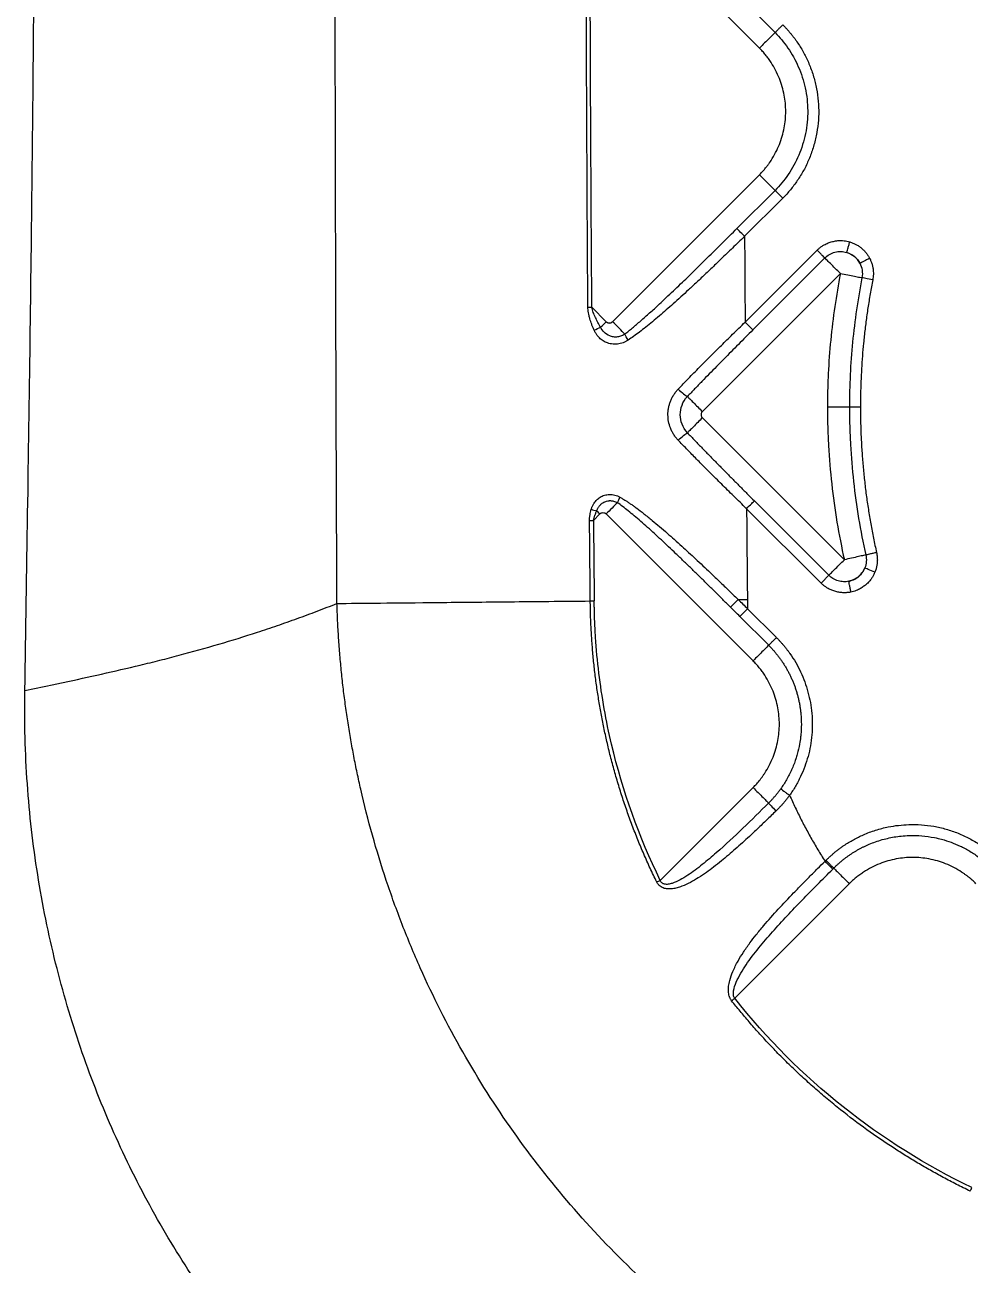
# Model space of a CAD drawing. Extents: x 0 to 84, y -21 to 126.
# Drawn here: x 27.37 to 31.6, y 25.89 to 31.45 of the extents above; entities that cross this region are included whole.
import ezdxf

# ---------------------------------------------------------------- set-up
doc = ezdxf.new("R2010")
doc.units = 0
doc.header["$MEASUREMENT"] = 0
doc.layers.add('1', color=4, linetype='Continuous')

# ---------------------------------------------------------------- blocks, each defined once
blk = doc.blocks.new('PRODIGY')
at = {"layer": '1', "color": 3, "linetype": 'Continuous', "lineweight": 25}
for p, q in [((30.6598, 31.3495), (30.0011, 32.0081)), ((30.7295, 31.4192), (30.5529, 31.5958)), ((30.0011, 30.1228), (30.6598, 30.7815)), ((30.7295, 30.7118), (30.5582, 30.5405)), ((30.593, 30.5056), (30.7643, 30.6769)), ((30.9179, 30.4435), (30.5955, 30.121)), ((30.9528, 30.4086), (30.6303, 30.0862)), ((31.0225, 30.3389), (30.4037, 29.7202)), ((29.9083, 30.1874), (29.9728, 30.1228)), ((30.4037, 29.6919), (31.0403, 29.0554)), ((30.6369, 29.3194), (30.9706, 28.9857)), ((29.9157, 29.2321), (29.9443, 29.2608)), ((30.6313, 28.6021), (29.9726, 29.2608)), ((30.602, 29.2845), (30.9357, 28.9508)), ((30.6066, 28.8359), (30.7358, 28.7067)), ((30.5717, 28.8011), (30.701, 28.6718)), ((30.2151, 27.618), (30.6313, 28.0341)), ((30.9578, 27.7076), (30.9535, 27.7033)), ((30.9884, 27.6685), (30.9927, 27.6727)), ((30.5486, 27.0893), (31.0624, 27.603))]:
    blk.add_line(p, q, dxfattribs=at)
for points, knots in [([(28.7659, 28.8596), (28.7654, 28.9747), (28.7644, 29.207), (28.763, 29.5586), (28.7618, 29.9163), (28.7607, 30.2802), (28.7597, 30.6503), (28.7589, 31.0264), (28.7581, 31.4087), (28.7575, 31.797), (28.7571, 32.1964), (28.7567, 32.6123), (28.7565, 33.0235), (28.7564, 33.4489), (28.7564, 34.0183), (28.7566, 34.7302), (28.7573, 35.2892), (28.7576, 35.5584)], [0, 0, 0, 0, 0.0515661, 0.1040508, 0.1574559, 0.2117809, 0.2670231, 0.3231784, 0.3802412, 0.4382059, 0.4970669, 0.5591119, 0.6244699, 0.6811927, 0.7496491, 0.8794645, 1, 1, 1, 1]), ([(27.3667, 28.4689), (27.3712, 28.737), (27.3754, 29.002), (27.3835, 29.5242), (27.3872, 29.7816), (27.394, 30.2867), (27.397, 30.5344), (27.4024, 31.0178), (27.4046, 31.2535), (27.4085, 31.7093), (27.41, 31.9294), (27.4118, 32.2445), (27.4123, 32.3471), (27.413, 32.4966), (27.4132, 32.5457), (27.4136, 32.6426), (27.4137, 32.6905), (27.4142, 32.8319), (27.4144, 32.9232), (27.4148, 33.0977), (27.4149, 33.181), (27.415, 33.3378), (27.4151, 33.4113), (27.4151, 33.5135), (27.4151, 33.5462), (27.4151, 33.5931), (27.4151, 33.6084), (27.4151, 33.6307), (27.4151, 33.6381), (27.4151, 33.6527), (27.4151, 33.6599), (27.4151, 33.667)], [0, 0, 0, 0, 0.125, 0.125, 0.25, 0.25, 0.375, 0.375, 0.5, 0.5, 0.625, 0.625, 0.6875, 0.6875, 0.71875, 0.71875, 0.75, 0.75, 0.8125, 0.8125, 0.875, 0.875, 0.9375, 0.9375, 0.96875, 0.96875, 0.984375, 0.984375, 0.992188, 0.992188, 1, 1, 1, 1]), ([(29.8907, 30.1872), (29.8897, 30.3312), (29.8879, 30.6202), (29.8857, 31.0555), (29.8838, 31.4942), (29.8828, 31.7878), (29.8824, 31.9352)], [0, 0, 0, 0, 0.247009, 0.496034, 0.747039, 1, 1, 1, 1]), ([(30.7643, 31.454), (30.7606, 31.4503), (30.7567, 31.4464), (30.7489, 31.4386), (30.7451, 31.4348), (30.7385, 31.4282), (30.7357, 31.4253), (30.7315, 31.4212), (30.7301, 31.4198), (30.7295, 31.4192)], [0, 0, 0, 0, 0.25, 0.25, 0.5, 0.5, 0.75, 0.75, 1, 1, 1, 1]), ([(30.7643, 31.454), (30.7677, 31.4506), (30.7744, 31.4438), (30.7841, 31.4333), (30.7935, 31.4226), (30.8026, 31.4117), (30.8113, 31.4006), (30.8198, 31.3893), (30.8354, 31.3673), (30.8564, 31.3335), (30.88, 31.2855), (30.8992, 31.2347), (30.9137, 31.1809), (30.9229, 31.1256), (30.9274, 31.0503), (30.9197, 30.9749), (30.9011, 30.9021), (30.8822, 30.8502), (30.8585, 30.801), (30.8351, 30.763), (30.8147, 30.7345), (30.7988, 30.7145), (30.7821, 30.6952), (30.7703, 30.683), (30.7643, 30.6769)], [0, 0, 0, 0, 0.016617, 0.033168, 0.049662, 0.066111, 0.082526, 0.098918, 0.115299, 0.17627, 0.237184, 0.300962, 0.364809, 0.430666, 0.495613, 0.62695, 0.691916, 0.756562, 0.818945, 0.881563, 0.911266, 0.940863, 0.97042, 1, 1, 1, 1]), ([(30.7295, 31.4192), (30.7282, 31.4178), (30.7255, 31.4151), (30.7171, 31.4068), (30.7114, 31.4011), (30.6981, 31.3878), (30.6905, 31.3802), (30.675, 31.3647), (30.6671, 31.3568), (30.6598, 31.3495)], [0, 0, 0, 0, 0.25, 0.25, 0.5, 0.5, 0.75, 0.75, 1, 1, 1, 1]), ([(30.7295, 31.4192), (30.7401, 31.4086), (30.7499, 31.3978), (30.7692, 31.3747), (30.7785, 31.3626), (30.8049, 31.3243), (30.8207, 31.2963), (30.847, 31.2363), (30.8575, 31.2043), (30.8719, 31.1379), (30.8757, 31.1035), (30.8762, 31.0345), (30.8728, 30.9999), (30.8592, 30.9326), (30.849, 30.8999), (30.8227, 30.8384), (30.8068, 30.8096), (30.7707, 30.7569), (30.7507, 30.733), (30.7295, 30.7118)], [0, 0, 0, 0, 0.0625, 0.0625, 0.125, 0.125, 0.25, 0.25, 0.375, 0.375, 0.5, 0.5, 0.625, 0.625, 0.75, 0.75, 0.875, 0.875, 1, 1, 1, 1]), ([(30.6598, 30.7815), (30.6625, 30.7843), (30.668, 30.7898), (30.6759, 30.7985), (30.6836, 30.8075), (30.691, 30.8166), (30.6982, 30.8261), (30.7052, 30.8358), (30.7172, 30.8536), (30.7329, 30.8805), (30.7496, 30.9169), (30.7624, 30.9542), (30.7739, 31.0034), (30.7797, 31.0655), (30.7739, 31.1275), (30.7624, 31.1767), (30.7495, 31.214), (30.7328, 31.2505), (30.7156, 31.2799), (30.7, 31.3025), (30.6874, 31.319), (30.6741, 31.3347), (30.6645, 31.3445), (30.6598, 31.3495)], [0, 0, 0, 0, 0.018616, 0.037254, 0.055932, 0.074666, 0.093472, 0.112367, 0.131367, 0.195947, 0.260082, 0.321569, 0.383574, 0.500041, 0.616523, 0.678364, 0.739999, 0.804227, 0.868702, 0.901908, 0.934801, 0.967468, 1, 1, 1, 1]), ([(30.6598, 30.7815), (30.6671, 30.7741), (30.675, 30.7662), (30.6905, 30.7507), (30.6981, 30.7431), (30.7114, 30.7298), (30.7171, 30.7241), (30.7255, 30.7158), (30.7282, 30.7131), (30.7295, 30.7118)], [0, 0, 0, 0, 0.25, 0.25, 0.5, 0.5, 0.75, 0.75, 1, 1, 1, 1]), ([(30.7295, 30.7118), (30.7301, 30.7111), (30.7315, 30.7098), (30.7357, 30.7056), (30.7385, 30.7027), (30.7451, 30.6961), (30.7489, 30.6923), (30.7567, 30.6845), (30.7606, 30.6806), (30.7643, 30.6769)], [0, 0, 0, 0, 0.25, 0.25, 0.5, 0.5, 0.75, 0.75, 1, 1, 1, 1]), ([(30.0564, 30.0675), (30.062, 30.0719), (30.0735, 30.081), (30.0909, 30.0954), (30.1091, 30.1107), (30.128, 30.1269), (30.1475, 30.1442), (30.1678, 30.1623), (30.2022, 30.1935), (30.2511, 30.2392), (30.3129, 30.2983), (30.3745, 30.3583), (30.4352, 30.418), (30.4965, 30.4789), (30.5375, 30.5198), (30.5582, 30.5405)], [0, 0, 0, 0, 0.031293, 0.06424, 0.098849, 0.135124, 0.17307, 0.212692, 0.253993, 0.375222, 0.504065, 0.625481, 0.748586, 0.873415, 1, 1, 1, 1]), ([(30.593, 30.5056), (30.5848, 30.5139), (30.5765, 30.5221), (30.5639, 30.5347), (30.5596, 30.5391), (30.5582, 30.5405)], [0, 0, 0, 0, 0.5, 0.5, 1, 1, 1, 1]), ([(30.593, 30.5056), (30.5838, 30.4966), (30.5657, 30.479), (30.5391, 30.4532), (30.5134, 30.4283), (30.4886, 30.4045), (30.4648, 30.3816), (30.4419, 30.3598), (30.42, 30.339), (30.3991, 30.3192), (30.3791, 30.3004), (30.3601, 30.2826), (30.3249, 30.2498), (30.2756, 30.2049), (30.2215, 30.1574), (30.1805, 30.123), (30.1508, 30.0988), (30.1227, 30.077), (30.0964, 30.0573), (30.0792, 30.0455), (30.071, 30.0398)], [0, 0, 0, 0, 0.054655, 0.107352, 0.158091, 0.206872, 0.253694, 0.298557, 0.341461, 0.382406, 0.421391, 0.458416, 0.493482, 0.627042, 0.743468, 0.802462, 0.857589, 0.908869, 0.956328, 1, 1, 1, 1]), ([(30.593, 30.5056), (30.5934, 30.4414), (30.5942, 30.3132), (30.5951, 30.185), (30.5955, 30.121)], [0, 0, 0, 0, 0.501124, 1, 1, 1, 1]), ([(30.9179, 30.4435), (30.9195, 30.445), (30.9226, 30.4481), (30.9276, 30.4524), (30.9328, 30.4565), (30.9382, 30.4603), (30.9437, 30.464), (30.9533, 30.4696), (30.9673, 30.4763), (30.9863, 30.4824), (31.0058, 30.4861), (31.0235, 30.487), (31.0389, 30.4861), (31.052, 30.4841), (31.0605, 30.4818), (31.0648, 30.4806)], [0, 0, 0, 0, 0.041338, 0.082688, 0.124141, 0.165785, 0.207708, 0.249995, 0.374776, 0.500008, 0.625519, 0.749882, 0.832898, 0.916035, 1, 1, 1, 1]), ([(31.0507, 30.4334), (31.051, 30.4343), (31.0515, 30.4361), (31.0532, 30.4418), (31.0544, 30.4456), (31.0571, 30.4546), (31.0586, 30.4597), (31.0618, 30.4703), (31.0633, 30.4756), (31.0648, 30.4806)], [0, 0, 0, 0, 0.25, 0.25, 0.5, 0.5, 0.75, 0.75, 1, 1, 1, 1]), ([(31.0648, 30.4806), (31.0672, 30.4799), (31.0718, 30.4784), (31.0787, 30.4757), (31.0854, 30.4727), (31.0942, 30.4683), (31.1048, 30.4619), (31.1166, 30.453), (31.1276, 30.443), (31.1375, 30.432), (31.1463, 30.4202), (31.1512, 30.4116), (31.1536, 30.4074)], [0, 0, 0, 0, 0.062003, 0.124189, 0.186724, 0.24977, 0.374639, 0.500058, 0.625456, 0.750338, 0.875858, 1, 1, 1, 1]), ([(30.9528, 30.4086), (30.9522, 30.4092), (30.9509, 30.4105), (30.947, 30.4144), (30.9443, 30.4171), (30.9378, 30.4236), (30.934, 30.4274), (30.926, 30.4354), (30.9218, 30.4396), (30.9179, 30.4435)], [0, 0, 0, 0, 0.25, 0.25, 0.5, 0.5, 0.75, 0.75, 1, 1, 1, 1]), ([(30.9528, 30.4086), (30.9586, 30.4145), (30.9654, 30.4198), (30.9807, 30.4286), (30.9891, 30.4321), (31.0066, 30.4366), (31.0158, 30.4377), (31.0337, 30.4373), (31.0425, 30.4358), (31.0507, 30.4334)], [0, 0, 0, 0, 0.25, 0.25, 0.5, 0.5, 0.75, 0.75, 1, 1, 1, 1]), ([(31.1099, 30.3846), (31.1035, 30.3964), (31.0945, 30.4071), (31.0739, 30.4238), (31.0622, 30.4298), (31.0507, 30.4334)], [0, 0, 0, 0, 0.5, 0.5, 1, 1, 1, 1]), ([(31.0507, 30.4334), (31.0633, 30.4297), (31.0752, 30.4234), (31.0955, 30.4067), (31.1039, 30.3962), (31.1099, 30.3846)], [0, 0, 0, 0, 0.5, 0.5, 1, 1, 1, 1]), ([(31.0225, 30.3389), (31.0151, 30.3463), (31.0072, 30.3542), (30.9917, 30.3697), (30.9841, 30.3773), (30.9708, 30.3906), (30.9651, 30.3963), (30.9568, 30.4046), (30.9541, 30.4073), (30.9528, 30.4086)], [0, 0, 0, 0, 0.25, 0.25, 0.5, 0.5, 0.75, 0.75, 1, 1, 1, 1]), ([(31.1536, 30.4074), (31.1489, 30.4049), (31.144, 30.4024), (31.1343, 30.3973), (31.1295, 30.3948), (31.1212, 30.3905), (31.1176, 30.3886), (31.1124, 30.3859), (31.1107, 30.385), (31.1099, 30.3846)], [0, 0, 0, 0, 0.25, 0.25, 0.5, 0.5, 0.75, 0.75, 1, 1, 1, 1]), ([(31.1099, 30.3846), (31.1146, 30.3754), (31.1182, 30.365), (31.1216, 30.3429), (31.1214, 30.3313), (31.1192, 30.32)], [0, 0, 0, 0, 0.5, 0.5, 1, 1, 1, 1]), ([(31.1536, 30.4074), (31.1546, 30.4052), (31.1568, 30.401), (31.1596, 30.3944), (31.1621, 30.3878), (31.1643, 30.381), (31.1661, 30.3742), (31.1677, 30.3672), (31.1692, 30.3584), (31.1703, 30.3478), (31.1705, 30.3353), (31.1697, 30.3229), (31.1683, 30.3147), (31.1676, 30.3106)], [0, 0, 0, 0, 0.071851, 0.143286, 0.21447, 0.285571, 0.356756, 0.428194, 0.50005, 0.625482, 0.75002, 0.87456, 1, 1, 1, 1]), ([(31.0225, 30.3389), (31.0032, 30.2403), (30.9887, 30.1407), (30.9741, 29.9907), (30.9705, 29.9405), (30.9669, 29.8652), (30.9659, 29.8401), (30.9647, 29.7899), (30.9644, 29.7646), (30.9644, 29.7395)], [0, 0, 0, 0, 0.5, 0.5, 0.75, 0.75, 0.875, 0.875, 1, 1, 1, 1]), ([(31.0225, 30.3389), (31.033, 30.3369), (31.0443, 30.3347), (31.0661, 30.3304), (31.0767, 30.3283), (31.095, 30.3248), (31.1026, 30.3233), (31.1139, 30.3211), (31.1175, 30.3204), (31.1192, 30.32)], [0, 0, 0, 0, 0.25, 0.25, 0.5, 0.5, 0.75, 0.75, 1, 1, 1, 1]), ([(31.1192, 30.32), (31.1005, 30.2245), (31.0865, 30.128), (31.0724, 29.9827), (31.0689, 29.9342), (31.0642, 29.8369), (31.063, 29.7882), (31.063, 29.7395)], [0, 0, 0, 0, 0.5, 0.5, 0.75, 0.75, 1, 1, 1, 1]), ([(31.1676, 30.3106), (31.1656, 30.3001), (31.1616, 30.2792), (31.156, 30.2478), (31.1507, 30.2163), (31.1457, 30.1848), (31.1411, 30.1532), (31.1369, 30.1216), (31.1329, 30.0899), (31.1293, 30.0582), (31.1252, 30.0179), (31.121, 29.9692), (31.1171, 29.9118), (31.1143, 29.8544), (31.1126, 29.797), (31.1124, 29.7587), (31.1123, 29.7395)], [0, 0, 0, 0, 0.0555786, 0.1111349, 0.1666752, 0.222206, 0.2777335, 0.3332643, 0.3888046, 0.444361, 0.4999397, 0.5999872, 0.6999797, 0.7999544, 0.8999487, 1, 1, 1, 1]), ([(31.1676, 30.3106), (31.1561, 30.3128), (31.1447, 30.315), (31.1272, 30.3185), (31.1211, 30.3196), (31.1192, 30.32)], [0, 0, 0, 0, 0.5, 0.5, 1, 1, 1, 1]), ([(29.9184, 30.0852), (29.9165, 30.0895), (29.9128, 30.0981), (29.9078, 30.1108), (29.9035, 30.123), (29.8994, 30.1358), (29.8958, 30.1491), (29.8929, 30.1626), (29.8911, 30.1753), (29.8908, 30.1834), (29.8907, 30.1872)], [0, 0, 0, 0, 0.134937, 0.263371, 0.385426, 0.501246, 0.642668, 0.772513, 0.891369, 1, 1, 1, 1]), ([(29.9478, 30.0978), (29.9392, 30.1125), (29.9313, 30.1273), (29.9209, 30.1498), (29.9177, 30.1573), (29.9122, 30.1723), (29.9098, 30.1799), (29.9083, 30.1874)], [0, 0, 0, 0, 0.5, 0.5, 0.75, 0.75, 1, 1, 1, 1]), ([(30.0564, 30.0675), (30.0518, 30.0642), (30.0466, 30.0614), (30.0354, 30.0569), (30.0294, 30.0553), (30.0171, 30.0537), (30.0109, 30.0537), (29.9991, 30.0552), (29.9935, 30.0567), (29.9783, 30.0628), (29.9699, 30.069), (29.9565, 30.0826), (29.9515, 30.0901), (29.9478, 30.0978)], [0, 0, 0, 0, 0.125, 0.125, 0.25, 0.25, 0.375, 0.375, 0.5, 0.5, 0.75, 0.75, 1, 1, 1, 1]), ([(29.9728, 30.1228), (29.9735, 30.1222), (29.9747, 30.121), (29.9769, 30.1196), (29.9797, 30.1182), (29.983, 30.1172), (29.987, 30.1168), (29.9909, 30.1172), (29.9946, 30.1183), (29.9982, 30.1202), (30.0001, 30.1219), (30.0011, 30.1228)], [0, 0, 0, 0, 0.0830564, 0.1659235, 0.2500527, 0.3752073, 0.4998664, 0.6243546, 0.7498346, 0.8751328, 1, 1, 1, 1]), ([(30.0564, 30.0675), (30.0495, 30.0744), (30.0405, 30.0834), (30.0209, 30.103), (30.0106, 30.1133), (30.0011, 30.1228)], [0, 0, 0, 0, 0.5, 0.5, 1, 1, 1, 1]), ([(30.2956, 29.8208), (30.3031, 29.8286), (30.3185, 29.8446), (30.342, 29.8688), (30.3662, 29.8937), (30.3914, 29.9192), (30.4173, 29.9453), (30.4498, 29.9778), (30.4906, 30.0183), (30.5412, 30.068), (30.5768, 30.1028), (30.5955, 30.121)], [0, 0, 0, 0, 0.077368, 0.157071, 0.239111, 0.323486, 0.410198, 0.499245, 0.64875, 0.815672, 1, 1, 1, 1]), ([(30.6303, 30.0862), (30.629, 30.0876), (30.6246, 30.0919), (30.612, 30.1046), (30.6037, 30.1128), (30.5955, 30.121)], [0, 0, 0, 0, 0.5, 0.5, 1, 1, 1, 1]), ([(30.071, 30.0398), (30.0692, 30.0386), (30.0657, 30.0363), (30.0601, 30.0333), (30.0544, 30.0306), (30.0465, 30.0273), (30.036, 30.0241), (30.0231, 30.022), (30.01, 30.0214), (29.9932, 30.0229), (29.9741, 30.0283), (29.9543, 30.0393), (29.9404, 30.0517), (29.9305, 30.0636), (29.9237, 30.074), (29.9202, 30.0814), (29.9184, 30.0852)], [0, 0, 0, 0, 0.03443, 0.068804, 0.103242, 0.13786, 0.210266, 0.282681, 0.355028, 0.427113, 0.563281, 0.681306, 0.800351, 0.866986, 0.933252, 1, 1, 1, 1]), ([(30.6303, 30.0862), (30.6195, 30.0754), (30.5978, 30.0537), (30.5653, 30.021), (30.5327, 29.9882), (30.5001, 29.9552), (30.4674, 29.922), (30.4347, 29.8886), (30.4019, 29.8551), (30.3692, 29.8213), (30.3475, 29.7986), (30.3366, 29.7872)], [0, 0, 0, 0, 0.10955, 0.219474, 0.329777, 0.440467, 0.551552, 0.663039, 0.774937, 0.887254, 1, 1, 1, 1]), ([(30.2956, 29.5913), (30.2937, 29.5933), (30.29, 29.5973), (30.2848, 29.6036), (30.2799, 29.6102), (30.2754, 29.6169), (30.2712, 29.6239), (30.2674, 29.6312), (30.2639, 29.6386), (30.2579, 29.6531), (30.2515, 29.6754), (30.2491, 29.7007), (30.25, 29.7209), (30.2521, 29.736), (30.2556, 29.751), (30.2604, 29.7659), (30.2669, 29.7807), (30.275, 29.7949), (30.2844, 29.8085), (30.2918, 29.8166), (30.2956, 29.8208)], [0, 0, 0, 0, 0.032654, 0.065076, 0.097347, 0.129549, 0.161763, 0.194073, 0.226561, 0.259306, 0.380013, 0.499014, 0.55805, 0.618069, 0.679158, 0.739561, 0.804421, 0.869, 0.933972, 1, 1, 1, 1]), ([(30.2956, 29.8208), (30.3037, 29.813), (30.3124, 29.8053), (30.3272, 29.7932), (30.3333, 29.7889), (30.3366, 29.7872)], [0, 0, 0, 0, 0.5, 0.5, 1, 1, 1, 1]), ([(30.3367, 29.6249), (30.3257, 29.6366), (30.3178, 29.65), (30.3074, 29.6776), (30.3048, 29.6919), (30.3048, 29.72), (30.3073, 29.7343), (30.3177, 29.762), (30.3256, 29.7754), (30.3366, 29.7872)], [0, 0, 0, 0, 0.25, 0.25, 0.5, 0.5, 0.75, 0.75, 1, 1, 1, 1]), ([(30.3366, 29.7872), (30.3389, 29.785), (30.3424, 29.7815), (30.3515, 29.7724), (30.3571, 29.7668), (30.3696, 29.7543), (30.3764, 29.7475), (30.3902, 29.7337), (30.3972, 29.7267), (30.4037, 29.7202)], [0, 0, 0, 0, 0.25, 0.25, 0.5, 0.5, 0.75, 0.75, 1, 1, 1, 1]), ([(30.4037, 29.7202), (30.4031, 29.7195), (30.4019, 29.7183), (30.4005, 29.7161), (30.3992, 29.7133), (30.3981, 29.7099), (30.3977, 29.706), (30.3981, 29.7021), (30.3993, 29.6984), (30.4011, 29.6948), (30.4029, 29.6929), (30.4037, 29.6919)], [0, 0, 0, 0, 0.082905, 0.165885, 0.250407, 0.376046, 0.500113, 0.624129, 0.749819, 0.875798, 1, 1, 1, 1]), ([(30.9644, 29.7395), (30.9644, 29.7251), (30.9645, 29.7107), (30.9649, 29.6819), (30.9652, 29.6676), (30.9664, 29.6245), (30.9676, 29.5958), (30.9724, 29.5097), (30.9771, 29.4524), (30.9961, 29.281), (31.0151, 29.1675), (31.0403, 29.0554)], [0, 0, 0, 0, 0.0625, 0.0625, 0.125, 0.125, 0.25, 0.25, 0.5, 0.5, 1, 1, 1, 1]), ([(31.063, 29.7395), (31.0611, 29.7395), (31.0571, 29.7395), (31.0455, 29.7395), (31.0379, 29.7395), (31.02, 29.7395), (31.0098, 29.7395), (30.9878, 29.7395), (30.9761, 29.7395), (30.9644, 29.7395)], [0, 0, 0, 0, 0.25, 0.25, 0.5, 0.5, 0.75, 0.75, 1, 1, 1, 1]), ([(31.063, 29.7395), (31.063, 29.7117), (31.0634, 29.6838), (31.0649, 29.6281), (31.0661, 29.6003), (31.0707, 29.517), (31.0753, 29.4615), (31.0937, 29.2955), (31.1121, 29.1856), (31.1364, 29.077)], [0, 0, 0, 0, 0.125, 0.125, 0.25, 0.25, 0.5, 0.5, 1, 1, 1, 1]), ([(31.1123, 29.7395), (31.1006, 29.7395), (31.089, 29.7395), (31.0711, 29.7395), (31.065, 29.7395), (31.063, 29.7395)], [0, 0, 0, 0, 0.5, 0.5, 1, 1, 1, 1]), ([(31.1123, 29.7395), (31.1123, 29.7285), (31.1124, 29.7066), (31.113, 29.6738), (31.1139, 29.6409), (31.1151, 29.6081), (31.1168, 29.5753), (31.1188, 29.5425), (31.1211, 29.5098), (31.1238, 29.477), (31.1269, 29.4443), (31.1315, 29.4007), (31.1381, 29.3463), (31.1475, 29.2813), (31.1584, 29.2165), (31.1705, 29.152), (31.1799, 29.1092), (31.1845, 29.0877)], [0, 0, 0, 0, 0.0500425, 0.1000606, 0.1500604, 0.200048, 0.2500296, 0.3000111, 0.3499988, 0.3999987, 0.450017, 0.5000596, 0.6000962, 0.7000597, 0.799999, 0.8999628, 1, 1, 1, 1]), ([(30.4037, 29.6919), (30.3972, 29.6854), (30.3903, 29.6784), (30.3765, 29.6647), (30.3696, 29.6578), (30.3572, 29.6453), (30.3516, 29.6397), (30.3425, 29.6306), (30.339, 29.6272), (30.3367, 29.6249)], [0, 0, 0, 0, 0.25, 0.25, 0.5, 0.5, 0.75, 0.75, 1, 1, 1, 1]), ([(30.2956, 29.5913), (30.3037, 29.599), (30.3124, 29.6068), (30.3272, 29.6189), (30.3333, 29.6232), (30.3367, 29.6249)], [0, 0, 0, 0, 0.5, 0.5, 1, 1, 1, 1]), ([(30.602, 29.2845), (30.5922, 29.2941), (30.5729, 29.3129), (30.5445, 29.3407), (30.5171, 29.3677), (30.4906, 29.3938), (30.4651, 29.4191), (30.4406, 29.4435), (30.417, 29.4671), (30.3944, 29.4899), (30.3728, 29.5118), (30.3521, 29.5329), (30.3324, 29.5531), (30.3137, 29.5724), (30.3015, 29.5851), (30.2956, 29.5913)], [0, 0, 0, 0, 0.094463, 0.185999, 0.274609, 0.360293, 0.443054, 0.522892, 0.599807, 0.673802, 0.744877, 0.813034, 0.878272, 0.940594, 1, 1, 1, 1]), ([(30.3367, 29.6249), (30.3478, 29.6133), (30.37, 29.5901), (30.4034, 29.5555), (30.4369, 29.5212), (30.4703, 29.4871), (30.5037, 29.4532), (30.5371, 29.4195), (30.5704, 29.386), (30.6036, 29.3526), (30.6258, 29.3304), (30.6369, 29.3194)], [0, 0, 0, 0, 0.112777, 0.225118, 0.337032, 0.448528, 0.559613, 0.670296, 0.780583, 0.890482, 1, 1, 1, 1]), ([(29.9058, 29.2817), (29.9064, 29.2837), (29.9076, 29.2877), (29.9099, 29.2936), (29.9124, 29.2992), (29.9153, 29.3046), (29.9208, 29.3134), (29.9301, 29.3248), (29.9457, 29.3369), (29.9615, 29.3441), (29.9762, 29.3475), (29.988, 29.3485), (30.0001, 29.3479), (30.012, 29.3456), (30.0234, 29.3418), (30.0305, 29.3381), (30.034, 29.3362)], [0, 0, 0, 0, 0.037937, 0.075458, 0.112723, 0.149893, 0.187132, 0.302661, 0.417386, 0.552403, 0.625933, 0.699832, 0.776002, 0.852321, 0.926236, 1, 1, 1, 1]), ([(29.9303, 29.2748), (29.9308, 29.2764), (29.932, 29.2795), (29.9342, 29.2842), (29.9368, 29.2889), (29.9398, 29.2935), (29.9432, 29.298), (29.9472, 29.3023), (29.952, 29.3068), (29.9582, 29.3115), (29.966, 29.3157), (29.9749, 29.3188), (29.9822, 29.3201), (29.9881, 29.3205), (29.9929, 29.3205), (29.999, 29.32), (30.0063, 29.3185), (30.0146, 29.3158), (30.0201, 29.3128), (30.023, 29.3112)], [0, 0, 0, 0, 0.042118, 0.085756, 0.131003, 0.177948, 0.226673, 0.27726, 0.329815, 0.39848, 0.478907, 0.560477, 0.646511, 0.675631, 0.717139, 0.771158, 0.837252, 0.914203, 1, 1, 1, 1]), ([(30.023, 29.3112), (30.0161, 29.3043), (30.0077, 29.2958), (29.9901, 29.2783), (29.981, 29.2692), (29.9726, 29.2608)], [0, 0, 0, 0, 0.5, 0.5, 1, 1, 1, 1]), ([(30.5304, 28.8424), (30.5185, 28.8542), (30.4949, 28.8777), (30.4595, 28.9127), (30.4244, 28.9475), (30.3894, 28.9819), (30.3546, 29.0159), (30.3199, 29.0495), (30.2752, 29.0924), (30.2217, 29.143), (30.169, 29.1912), (30.1284, 29.227), (30.0993, 29.2518), (30.0722, 29.274), (30.0471, 29.2937), (30.0308, 29.3055), (30.023, 29.3112)], [0, 0, 0, 0, 0.072308, 0.144082, 0.215326, 0.286046, 0.35625, 0.425944, 0.495136, 0.624781, 0.745162, 0.805097, 0.860527, 0.91147, 0.957951, 1, 1, 1, 1]), ([(30.034, 29.3362), (30.0381, 29.3339), (30.0464, 29.329), (30.0587, 29.3214), (30.0713, 29.3133), (30.0839, 29.3047), (30.0968, 29.2958), (30.1162, 29.2817), (30.1438, 29.2605), (30.178, 29.2328), (30.2129, 29.2037), (30.2456, 29.1754), (30.2786, 29.1462), (30.3209, 29.1081), (30.3748, 29.0584), (30.4293, 29.007), (30.4773, 28.961), (30.519, 28.9209), (30.5485, 28.8923), (30.5642, 28.8772)], [0, 0, 0, 0, 0.020633, 0.041743, 0.06334, 0.085431, 0.108026, 0.13113, 0.189007, 0.258382, 0.319825, 0.383882, 0.443146, 0.508205, 0.626185, 0.754845, 0.826172, 0.907888, 1, 1, 1, 1]), ([(30.602, 29.2845), (30.6103, 29.2928), (30.6185, 29.301), (30.6311, 29.3136), (30.6355, 29.318), (30.6369, 29.3194)], [0, 0, 0, 0, 0.5, 0.5, 1, 1, 1, 1]), ([(29.8981, 29.232), (29.8981, 29.234), (29.8981, 29.2381), (29.8985, 29.2443), (29.8992, 29.2507), (29.9004, 29.2589), (29.9025, 29.2693), (29.9047, 29.2774), (29.9058, 29.2817)], [0, 0, 0, 0, 0.119213, 0.242075, 0.368872, 0.499864, 0.735391, 1, 1, 1, 1]), ([(29.9157, 29.2321), (29.916, 29.2339), (29.9168, 29.2375), (29.9182, 29.2428), (29.9198, 29.2481), (29.9213, 29.2527), (29.9233, 29.2581), (29.9255, 29.2637), (29.928, 29.2697), (29.9296, 29.2733), (29.9303, 29.2748)], [0, 0, 0, 0, 0.120059, 0.241732, 0.364786, 0.489093, 0.56138, 0.742319, 0.888109, 1, 1, 1, 1]), ([(30.602, 29.2845), (30.6026, 29.2166), (30.6038, 29.0809), (30.6051, 28.9453), (30.6058, 28.8776)], [0, 0, 0, 0, 0.50081, 1, 1, 1, 1]), ([(29.9157, 29.2321), (29.9162, 29.1718), (29.9173, 29.0514), (29.9185, 28.931), (29.9191, 28.8709)], [0, 0, 0, 0, 0.500703, 1, 1, 1, 1]), ([(31.1845, 29.0877), (31.1794, 29.0866), (31.174, 29.0854), (31.1633, 29.083), (31.1581, 29.0818), (31.1489, 29.0797), (31.145, 29.0789), (31.1392, 29.0776), (31.1373, 29.0772), (31.1364, 29.077)], [0, 0, 0, 0, 0.25, 0.25, 0.5, 0.5, 0.75, 0.75, 1, 1, 1, 1]), ([(31.1845, 29.0877), (31.185, 29.0853), (31.1861, 29.0805), (31.1871, 29.0731), (31.1878, 29.0657), (31.1881, 29.0583), (31.1881, 29.0508), (31.1875, 29.0408), (31.1859, 29.0285), (31.1825, 29.0139), (31.1791, 29.0046), (31.1774, 29)], [0, 0, 0, 0, 0.083175, 0.166133, 0.24909, 0.332258, 0.415851, 0.500079, 0.66784, 0.833911, 1, 1, 1, 1]), ([(30.9706, 28.9857), (30.9719, 28.987), (30.9746, 28.9897), (30.9829, 28.998), (30.9886, 29.0037), (31.0019, 29.017), (31.0095, 29.0246), (31.025, 29.0401), (31.0329, 29.048), (31.0403, 29.0554)], [0, 0, 0, 0, 0.25, 0.25, 0.5, 0.5, 0.75, 0.75, 1, 1, 1, 1]), ([(31.1364, 29.077), (31.1347, 29.0766), (31.1311, 29.0758), (31.12, 29.0733), (31.1123, 29.0715), (31.0942, 29.0675), (31.0837, 29.0651), (31.0619, 29.0602), (31.0508, 29.0577), (31.0403, 29.0554)], [0, 0, 0, 0, 0.25, 0.25, 0.5, 0.5, 0.75, 0.75, 1, 1, 1, 1]), ([(31.1364, 29.077), (31.1384, 29.068), (31.1393, 29.0583), (31.1379, 29.0384), (31.1356, 29.0282), (31.1317, 29.0185)], [0, 0, 0, 0, 0.5, 0.5, 1, 1, 1, 1]), ([(30.9357, 28.9508), (30.9396, 28.9547), (30.9438, 28.9589), (30.9517, 28.9668), (30.9556, 28.9707), (30.9621, 28.9772), (30.9648, 28.9799), (30.9687, 28.9838), (30.9699, 28.985), (30.9706, 28.9857)], [0, 0, 0, 0, 0.25, 0.25, 0.5, 0.5, 0.75, 0.75, 1, 1, 1, 1]), ([(31.06, 28.9588), (31.0523, 28.9572), (31.0443, 28.9565), (31.028, 28.9572), (31.0198, 28.9586), (31.0039, 28.9634), (30.9963, 28.9668), (30.9824, 28.9752), (30.976, 28.9802), (30.9706, 28.9857)], [0, 0, 0, 0, 0.25, 0.25, 0.5, 0.5, 0.75, 0.75, 1, 1, 1, 1]), ([(31.06, 28.9588), (31.067, 28.9603), (31.0742, 28.9627), (31.0883, 28.9693), (31.0952, 28.9736), (31.108, 28.9839), (31.114, 28.9899), (31.1242, 29.0034), (31.1284, 29.0108), (31.1317, 29.0185)], [0, 0, 0, 0, 0.25, 0.25, 0.5, 0.5, 0.75, 0.75, 1, 1, 1, 1]), ([(31.1317, 29.0185), (31.1257, 29.0034), (31.1159, 28.9898), (31.091, 28.9691), (31.0759, 28.9619), (31.06, 28.9588)], [0, 0, 0, 0, 0.5, 0.5, 1, 1, 1, 1]), ([(31.1774, 29), (31.1764, 28.9977), (31.1745, 28.9933), (31.1713, 28.9867), (31.1678, 28.9804), (31.1639, 28.9743), (31.1577, 28.9654), (31.1483, 28.9542), (31.1349, 28.9417), (31.1202, 28.9309), (31.106, 28.9229), (31.093, 28.9172), (31.0816, 28.9132), (31.0738, 28.9114), (31.0699, 28.9105)], [0, 0, 0, 0, 0.050303, 0.100293, 0.150094, 0.199837, 0.249649, 0.374251, 0.49997, 0.625461, 0.750432, 0.834548, 0.91754, 1, 1, 1, 1]), ([(31.1774, 29), (31.1665, 29.0044), (31.1557, 29.0087), (31.1392, 29.0154), (31.1335, 29.0177), (31.1317, 29.0185)], [0, 0, 0, 0, 0.5, 0.5, 1, 1, 1, 1]), ([(31.0699, 28.9105), (31.0675, 28.91), (31.0628, 28.9092), (31.0556, 28.9083), (31.0483, 28.9077), (31.041, 28.9076), (31.03, 28.9079), (31.0155, 28.9095), (30.9977, 28.9138), (30.9805, 28.92), (30.966, 28.9274), (30.9541, 28.9351), (30.9444, 28.9425), (30.9386, 28.948), (30.9357, 28.9508)], [0, 0, 0, 0, 0.049597, 0.099265, 0.149134, 0.199334, 0.249993, 0.374653, 0.500024, 0.625382, 0.750054, 0.834203, 0.917318, 1, 1, 1, 1]), ([(31.0699, 28.9105), (31.0688, 28.9156), (31.0677, 28.9211), (31.0655, 28.9318), (31.0644, 28.9371), (31.0625, 28.9463), (31.0617, 28.9502), (31.0606, 28.956), (31.0602, 28.9579), (31.06, 28.9588)], [0, 0, 0, 0, 0.25, 0.25, 0.5, 0.5, 0.75, 0.75, 1, 1, 1, 1]), ([(28.7659, 28.8596), (28.8186, 28.8601), (28.8839, 28.8607), (29.037, 28.8622), (29.1248, 28.8631), (29.3193, 28.865), (29.4261, 28.866), (29.6541, 28.8683), (29.7753, 28.8695), (29.9014, 28.8707)], [0, 0, 0, 0, 0.25, 0.25, 0.5, 0.5, 0.75, 0.75, 1, 1, 1, 1]), ([(30.1993, 27.6103), (30.1943, 27.6207), (30.1842, 27.6414), (30.1695, 27.6729), (30.1552, 27.7044), (30.1413, 27.7361), (30.1277, 27.7679), (30.1146, 27.7998), (30.1019, 27.8319), (30.0895, 27.8641), (30.0775, 27.8964), (30.066, 27.9287), (30.0548, 27.9612), (30.044, 27.9938), (30.0336, 28.0265), (30.0236, 28.0593), (30.014, 28.0921), (30.0048, 28.1251), (29.996, 28.158), (29.9876, 28.1911), (29.9772, 28.2341), (29.9653, 28.2871), (29.9526, 28.3505), (29.9412, 28.4143), (29.9312, 28.4785), (29.9226, 28.5431), (29.9154, 28.6081), (29.9097, 28.6734), (29.9054, 28.7389), (29.9025, 28.8047), (29.9018, 28.8487), (29.9014, 28.8707)], [0, 0, 0, 0, 0.026564, 0.053106, 0.079625, 0.10612, 0.13259, 0.159036, 0.185456, 0.211851, 0.238219, 0.264561, 0.290875, 0.317162, 0.343421, 0.369652, 0.395855, 0.422028, 0.448172, 0.474287, 0.500371, 0.549707, 0.599188, 0.648814, 0.69858, 0.748485, 0.798527, 0.848702, 0.899007, 0.949441, 1, 1, 1, 1]), ([(30.2151, 27.618), (30.1199, 27.8125), (30.0464, 28.0178), (29.972, 28.3335), (29.953, 28.4401), (29.9336, 28.6008), (29.9286, 28.6545), (29.9234, 28.7352), (29.9213, 28.7756), (29.9199, 28.8227), (29.9194, 28.8462), (29.9192, 28.8563), (29.9192, 28.8614), (29.9191, 28.863), (29.9191, 28.8665), (29.9191, 28.8686), (29.9191, 28.8709)], [0, 0, 0, 0, 0.5, 0.5, 0.75, 0.75, 0.875, 0.875, 0.9375, 0.96875, 0.984375, 0.992188, 0.992188, 0.996094, 0.996094, 1, 1, 1, 1]), ([(30.5304, 28.8424), (30.5316, 28.8439), (30.5358, 28.8483), (30.548, 28.8608), (30.556, 28.869), (30.5642, 28.8772)], [0, 0, 0, 0, 0.5, 0.5, 1, 1, 1, 1]), ([(30.5642, 28.8772), (30.5712, 28.8703), (30.5854, 28.8565), (30.5995, 28.8428), (30.6066, 28.8359)], [0, 0, 0, 0, 0.501406, 1, 1, 1, 1]), ([(30.6058, 28.8776), (30.6059, 28.8706), (30.606, 28.8567), (30.6064, 28.8429), (30.6066, 28.8359)], [0, 0, 0, 0, 0.500123, 1, 1, 1, 1]), ([(27.3667, 28.4689), (27.4052, 28.4771), (27.4624, 28.4892), (27.5771, 28.5136), (27.7109, 28.5426), (27.8556, 28.576), (27.9714, 28.6045), (28.0891, 28.6349), (28.2347, 28.6755), (28.3816, 28.721), (28.4986, 28.7602), (28.5878, 28.7917), (28.6769, 28.8247), (28.7362, 28.848), (28.7659, 28.8596)], [0, 0, 0, 0, 0.082721, 0.122867, 0.246069, 0.369734, 0.433179, 0.494063, 0.622009, 0.745223, 0.809028, 0.87276, 0.936417, 1, 1, 1, 1]), ([(33.0413, 24.6352), (33.0273, 24.6357), (32.9994, 24.6366), (32.9577, 24.6384), (32.9163, 24.6405), (32.875, 24.6431), (32.8341, 24.646), (32.7934, 24.6492), (32.7529, 24.6528), (32.7127, 24.6568), (32.6728, 24.6611), (32.6331, 24.6657), (32.5937, 24.6706), (32.5545, 24.6759), (32.5156, 24.6814), (32.477, 24.6873), (32.4387, 24.6935), (32.4006, 24.6999), (32.3629, 24.7067), (32.3254, 24.7137), (32.2881, 24.721), (32.1953, 24.7401), (32.049, 24.7743), (31.8525, 24.83), (31.663, 24.8932), (31.4108, 24.9898), (31.104, 25.1324), (30.7466, 25.3407), (30.4119, 25.5803), (30.0966, 25.8546), (29.8095, 26.157), (29.5501, 26.4892), (29.3242, 26.8448), (29.1651, 27.1593), (29.0569, 27.4189), (28.9851, 27.6176), (28.923, 27.8202), (28.882, 27.9817), (28.8561, 28.1), (28.8413, 28.1741), (28.8277, 28.2486), (28.8153, 28.3236), (28.8043, 28.399), (28.7945, 28.4749), (28.7861, 28.5511), (28.7789, 28.6277), (28.7732, 28.7047), (28.7687, 28.782), (28.7668, 28.8337), (28.7659, 28.8596)], [0, 0, 0, 0, 0.00639, 0.012745, 0.019066, 0.025351, 0.031602, 0.037818, 0.043999, 0.050145, 0.056256, 0.062333, 0.068374, 0.07438, 0.080352, 0.086288, 0.09219, 0.098056, 0.103888, 0.109685, 0.115446, 0.121173, 0.152879, 0.183862, 0.214122, 0.24366, 0.306598, 0.36753, 0.430958, 0.49275, 0.556366, 0.619139, 0.682793, 0.74624, 0.777881, 0.809622, 0.841472, 0.873434, 0.884757, 0.896115, 0.90751, 0.918941, 0.930408, 0.941913, 0.953455, 0.965035, 0.976652, 0.988307, 1, 1, 1, 1]), ([(30.5717, 28.8011), (30.5648, 28.808), (30.551, 28.8218), (30.5372, 28.8355), (30.5304, 28.8424)], [0, 0, 0, 0, 0.5026185, 1, 1, 1, 1]), ([(30.5717, 28.8011), (30.5731, 28.8024), (30.5774, 28.8068), (30.5901, 28.8194), (30.5983, 28.8276), (30.6066, 28.8359)], [0, 0, 0, 0, 0.5, 0.5, 1, 1, 1, 1]), ([(30.701, 28.6718), (30.7016, 28.6725), (30.703, 28.6738), (30.7072, 28.678), (30.71, 28.6808), (30.7166, 28.6875), (30.7204, 28.6913), (30.7282, 28.699), (30.7321, 28.703), (30.7358, 28.7067)], [0, 0, 0, 0, 0.25, 0.25, 0.5, 0.5, 0.75, 0.75, 1, 1, 1, 1]), ([(30.7358, 28.7067), (30.739, 28.7034), (30.7454, 28.697), (30.7546, 28.6871), (30.7635, 28.6769), (30.7722, 28.6666), (30.7806, 28.6561), (30.7887, 28.6454), (30.8033, 28.6253), (30.8228, 28.5948), (30.8449, 28.5524), (30.8633, 28.5081), (30.8779, 28.4621), (30.8886, 28.4149), (30.8973, 28.3508), (30.8976, 28.2695), (30.883, 28.1893), (30.8632, 28.1275), (30.8475, 28.0901), (30.833, 28.0611), (30.8212, 28.0399), (30.8087, 28.0193), (30.7995, 28.0061), (30.7949, 27.9995)], [0, 0, 0, 0, 0.017637, 0.035208, 0.052725, 0.070197, 0.087636, 0.105052, 0.122457, 0.184272, 0.245886, 0.308156, 0.370672, 0.43357, 0.496253, 0.622031, 0.748336, 0.811415, 0.874469, 0.906071, 0.937486, 0.968775, 1, 1, 1, 1]), ([(30.701, 28.6718), (30.6997, 28.6705), (30.697, 28.6678), (30.6886, 28.6594), (30.6829, 28.6538), (30.6696, 28.6405), (30.662, 28.6329), (30.6465, 28.6174), (30.6386, 28.6095), (30.6313, 28.6021)], [0, 0, 0, 0, 0.25, 0.25, 0.5, 0.5, 0.75, 0.75, 1, 1, 1, 1]), ([(30.701, 28.6718), (30.7044, 28.6683), (30.7112, 28.6614), (30.7211, 28.6506), (30.7307, 28.6395), (30.74, 28.628), (30.7491, 28.6161), (30.758, 28.6038), (30.7665, 28.5911), (30.7748, 28.578), (30.7827, 28.5645), (30.7902, 28.5507), (30.7974, 28.5365), (30.8041, 28.522), (30.8105, 28.5072), (30.8164, 28.492), (30.8218, 28.4766), (30.8268, 28.4609), (30.8312, 28.4449), (30.8352, 28.4288), (30.8386, 28.4124), (30.8415, 28.3959), (30.8438, 28.3792), (30.8466, 28.3531), (30.8482, 28.3173), (30.8466, 28.2834), (30.8435, 28.2539), (30.8391, 28.2243), (30.8316, 28.1913), (30.8224, 28.1611), (30.8141, 28.1378), (30.8043, 28.1142), (30.7934, 28.0914), (30.7815, 28.0694), (30.7687, 28.0482), (30.7594, 28.0347), (30.7548, 28.028)], [0, 0, 0, 0, 0.020875, 0.041567, 0.062442, 0.083558, 0.104909, 0.12649, 0.148294, 0.170314, 0.192543, 0.214973, 0.237596, 0.260401, 0.28338, 0.306523, 0.329819, 0.353257, 0.376825, 0.400511, 0.424304, 0.448191, 0.472158, 0.496192, 0.560547, 0.625023, 0.640843, 0.687208, 0.752886, 0.785347, 0.822025, 0.858397, 0.894419, 0.930052, 0.965257, 1, 1, 1, 1]), ([(30.6313, 28.0341), (30.634, 28.0369), (30.6395, 28.0425), (30.6474, 28.0512), (30.6551, 28.0601), (30.6625, 28.0693), (30.6697, 28.0787), (30.6767, 28.0884), (30.6887, 28.1063), (30.7044, 28.1331), (30.7211, 28.1695), (30.7339, 28.2069), (30.7454, 28.256), (30.7512, 28.3181), (30.7454, 28.3802), (30.7339, 28.4293), (30.721, 28.4667), (30.7043, 28.5031), (30.6871, 28.5325), (30.6715, 28.5552), (30.6589, 28.5716), (30.6456, 28.5874), (30.636, 28.5972), (30.6313, 28.6021)], [0, 0, 0, 0, 0.018616, 0.037254, 0.055932, 0.074666, 0.093472, 0.112367, 0.131367, 0.195947, 0.260082, 0.321569, 0.383574, 0.500041, 0.616523, 0.678364, 0.739999, 0.804227, 0.868702, 0.901908, 0.934801, 0.967468, 1, 1, 1, 1]), ([(31.0279, 23.9466), (30.8854, 23.9698), (30.7466, 23.9997), (30.4752, 24.0721), (30.3426, 24.1146), (30.1494, 24.1869), (30.086, 24.2124), (29.9615, 24.2659), (29.9005, 24.2938), (29.721, 24.3812), (29.6057, 24.4442), (29.4376, 24.5462), (29.3824, 24.5814), (29.2738, 24.6543), (29.2205, 24.6919), (29.116, 24.7692), (29.0649, 24.8088), (28.9655, 24.8895), (28.9171, 24.9306), (28.8221, 25.015), (28.7754, 25.0582), (28.6839, 25.147), (28.639, 25.1925), (28.5517, 25.2849), (28.5095, 25.3316), (28.4271, 25.4268), (28.3868, 25.4754), (28.308, 25.5748), (28.2694, 25.6256), (28.2133, 25.7031), (28.1949, 25.7291), (28.1587, 25.7813), (28.1409, 25.8076), (28.0886, 25.8867), (28.0549, 25.9401), (27.9893, 26.0491), (27.9574, 26.1047), (27.8958, 26.2179), (27.866, 26.2754), (27.8092, 26.3913), (27.7822, 26.4495), (27.705, 26.6255), (27.6585, 26.745), (27.5745, 26.9909), (27.5372, 27.1174), (27.4727, 27.3767), (27.4456, 27.5097), (27.4031, 27.778), (27.3877, 27.913), (27.3731, 28.1191), (27.3696, 28.1884), (27.3659, 28.328), (27.3655, 28.3983), (27.3667, 28.4689)], [0, 0, 0, 0, 0.0625, 0.0625, 0.125, 0.125, 0.15625, 0.15625, 0.1875, 0.1875, 0.25, 0.25, 0.28125, 0.28125, 0.3125, 0.3125, 0.34375, 0.34375, 0.375, 0.375, 0.40625, 0.40625, 0.4375, 0.4375, 0.46875, 0.46875, 0.5, 0.5, 0.53125, 0.53125, 0.546875, 0.546875, 0.5625, 0.5625, 0.59375, 0.59375, 0.625, 0.625, 0.65625, 0.65625, 0.6875, 0.6875, 0.75, 0.75, 0.8125, 0.8125, 0.875, 0.875, 0.9375, 0.9375, 0.96875, 0.96875, 1, 1, 1, 1]), ([(30.6313, 28.0341), (30.6386, 28.0268), (30.6464, 28.019), (30.6618, 28.0036), (30.6693, 27.9961), (30.6826, 27.9828), (30.6882, 27.9772), (30.6967, 27.9687), (30.6994, 27.966), (30.7008, 27.9646)], [0, 0, 0, 0, 0.25, 0.25, 0.5, 0.5, 0.75, 0.75, 1, 1, 1, 1]), ([(30.7008, 27.9646), (30.704, 27.9677), (30.7104, 27.9741), (30.7196, 27.9841), (30.7287, 27.9945), (30.7377, 28.0053), (30.7464, 28.0165), (30.752, 28.0242), (30.7548, 28.028)], [0, 0, 0, 0, 0.161242, 0.324744, 0.490442, 0.658268, 0.828147, 1, 1, 1, 1]), ([(30.7949, 27.9995), (30.7923, 27.9959), (30.7871, 27.9888), (30.7789, 27.9784), (30.7704, 27.9681), (30.7617, 27.958), (30.7526, 27.9481), (30.7433, 27.9384), (30.7369, 27.9321), (30.7337, 27.9289)], [0, 0, 0, 0, 0.141327, 0.283016, 0.425157, 0.567836, 0.711143, 0.855168, 1, 1, 1, 1]), ([(30.7548, 28.028), (30.7555, 28.0275), (30.7571, 28.0264), (30.7619, 28.023), (30.7652, 28.0206), (30.7728, 28.0152), (30.7772, 28.0121), (30.7861, 28.0057), (30.7907, 28.0025), (30.7949, 27.9995)], [0, 0, 0, 0, 0.25, 0.25, 0.5, 0.5, 0.75, 0.75, 1, 1, 1, 1]), ([(30.7949, 27.9995), (30.7991, 27.9902), (30.8074, 27.9716), (30.8203, 27.9439), (30.8336, 27.9164), (30.8473, 27.8891), (30.8613, 27.862), (30.8758, 27.8351), (30.8905, 27.8083), (30.9057, 27.7818), (30.9213, 27.7554), (30.9372, 27.7292), (30.9481, 27.712), (30.9535, 27.7033)], [0, 0, 0, 0, 0.09088, 0.181714, 0.27252, 0.363314, 0.454115, 0.544938, 0.635802, 0.726723, 0.817718, 0.908805, 1, 1, 1, 1]), ([(30.7337, 27.9289), (30.7266, 27.9221), (30.7127, 27.9086), (30.6921, 27.8887), (30.6721, 27.8693), (30.6525, 27.8507), (30.6335, 27.8326), (30.6, 27.8014), (30.5524, 27.7582), (30.4987, 27.7126), (30.4554, 27.6782), (30.4211, 27.6527), (30.3866, 27.6295), (30.3499, 27.6082), (30.318, 27.5932), (30.291, 27.5843), (30.2701, 27.5799), (30.2526, 27.5789), (30.2385, 27.5806), (30.2284, 27.5835), (30.2192, 27.588), (30.212, 27.5936), (30.2065, 27.5992), (30.2024, 27.6045), (30.2004, 27.6083), (30.1993, 27.6103)], [0, 0, 0, 0, 0.043139, 0.085158, 0.126048, 0.165805, 0.204425, 0.241902, 0.36801, 0.489508, 0.556112, 0.616034, 0.682506, 0.744593, 0.809726, 0.844529, 0.875443, 0.908278, 0.925173, 0.940392, 0.955703, 0.970877, 0.980777, 0.99043, 1, 1, 1, 1]), ([(30.7008, 27.9646), (30.663, 27.9271), (30.6247, 27.8895), (30.5467, 27.8147), (30.5071, 27.7775), (30.4457, 27.7236), (30.4248, 27.7059), (30.3822, 27.6719), (30.3604, 27.6554), (30.3267, 27.6333), (30.3152, 27.6263), (30.292, 27.6139), (30.2801, 27.6084), (30.2624, 27.6027), (30.2565, 27.6012), (30.2451, 27.5997), (30.2396, 27.5997), (30.2297, 27.6017), (30.2254, 27.6037), (30.2188, 27.6097), (30.2166, 27.6136), (30.2151, 27.618)], [0, 0, 0, 0, 0.25, 0.25, 0.5, 0.5, 0.625, 0.625, 0.75, 0.75, 0.8125, 0.8125, 0.875, 0.875, 0.90625, 0.90625, 0.9375, 0.9375, 0.96875, 0.96875, 1, 1, 1, 1]), ([(30.7008, 27.9646), (30.7019, 27.9628), (30.7059, 27.9582), (30.7178, 27.9453), (30.7256, 27.9371), (30.7337, 27.9289)], [0, 0, 0, 0, 0.5, 0.5, 1, 1, 1, 1]), ([(30.9578, 27.7076), (30.9614, 27.7111), (30.9685, 27.7181), (30.9795, 27.7282), (30.9907, 27.738), (31.0023, 27.7475), (31.0141, 27.7567), (31.0261, 27.7656), (31.048, 27.7808), (31.0805, 27.8008), (31.1279, 27.8242), (31.1801, 27.8439), (31.2482, 27.8614), (31.3173, 27.8691), (31.3857, 27.8678), (31.4416, 27.8611), (31.4967, 27.8486), (31.5503, 27.8302), (31.6017, 27.8063), (31.6421, 27.7824), (31.6727, 27.7611), (31.6945, 27.7443), (31.7154, 27.7265), (31.7284, 27.7139), (31.7349, 27.7076)], [0, 0, 0, 0, 0.017341, 0.034665, 0.051985, 0.069313, 0.086663, 0.104047, 0.121478, 0.179141, 0.236743, 0.304922, 0.372836, 0.480686, 0.54577, 0.610337, 0.67596, 0.741895, 0.807114, 0.872629, 0.904913, 0.936849, 0.968517, 1, 1, 1, 1]), ([(30.9927, 27.6727), (30.996, 27.676), (31.0026, 27.6825), (31.0128, 27.6919), (31.0232, 27.7009), (31.0337, 27.7096), (31.0444, 27.7179), (31.0552, 27.7259), (31.0662, 27.7335), (31.0772, 27.7407), (31.0883, 27.7476), (31.0995, 27.7541), (31.1107, 27.7603), (31.122, 27.7662), (31.1335, 27.7718), (31.1503, 27.7794), (31.1831, 27.7926), (31.2327, 27.8075), (31.2862, 27.8164), (31.3377, 27.8199), (31.3878, 27.8186), (31.4363, 27.8118), (31.4942, 27.7983), (31.5403, 27.7814), (31.5816, 27.7607), (31.6034, 27.7483), (31.6245, 27.735), (31.6448, 27.7207), (31.6642, 27.7055), (31.6827, 27.6896), (31.6943, 27.6783), (31.7001, 27.6727)], [0, 0, 0, 0, 0.017777, 0.035429, 0.05295, 0.070335, 0.087579, 0.104677, 0.121626, 0.138421, 0.155059, 0.171537, 0.18785, 0.204007, 0.220236, 0.23663, 0.2744, 0.355233, 0.434068, 0.480754, 0.552371, 0.624938, 0.667358, 0.779414, 0.811539, 0.843523, 0.875326, 0.90691, 0.93824, 0.96928, 1, 1, 1, 1]), ([(30.5348, 27.0783), (30.5339, 27.0795), (30.5321, 27.0819), (30.5297, 27.0858), (30.5276, 27.0899), (30.5258, 27.0943), (30.5235, 27.1009), (30.5214, 27.1101), (30.52, 27.1252), (30.5211, 27.145), (30.5271, 27.1746), (30.5408, 27.2125), (30.5622, 27.2547), (30.5882, 27.2971), (30.6155, 27.3362), (30.646, 27.3756), (30.6879, 27.4264), (30.7438, 27.489), (30.8043, 27.5529), (30.8509, 27.6007), (30.8869, 27.637), (30.9189, 27.669), (30.9425, 27.6924), (30.9535, 27.7033)], [0, 0, 0, 0, 0.005578, 0.011245, 0.017038, 0.022991, 0.029136, 0.043497, 0.058934, 0.087215, 0.119659, 0.176447, 0.244101, 0.304207, 0.369998, 0.42877, 0.496436, 0.622776, 0.748879, 0.829764, 0.874661, 0.941787, 1, 1, 1, 1]), ([(30.9884, 27.6685), (30.987, 27.6698), (30.9827, 27.6742), (30.97, 27.6868), (30.9618, 27.695), (30.9535, 27.7033)], [0, 0, 0, 0, 0.5, 0.5, 1, 1, 1, 1]), ([(30.9578, 27.7076), (30.9615, 27.7039), (30.9654, 27.7), (30.9732, 27.6922), (30.977, 27.6884), (30.9836, 27.6817), (30.9865, 27.6789), (30.9906, 27.6747), (30.992, 27.6734), (30.9927, 27.6727)], [0, 0, 0, 0, 0.25, 0.25, 0.5, 0.5, 0.75, 0.75, 1, 1, 1, 1]), ([(31.6303, 27.603), (31.6276, 27.6058), (31.622, 27.6113), (31.6133, 27.6192), (31.6044, 27.6269), (31.5952, 27.6343), (31.5857, 27.6415), (31.576, 27.6484), (31.5582, 27.6605), (31.5313, 27.6762), (31.495, 27.6928), (31.4576, 27.7056), (31.4084, 27.7172), (31.3463, 27.7229), (31.2843, 27.7172), (31.2351, 27.7056), (31.1978, 27.6928), (31.1614, 27.6761), (31.1319, 27.6589), (31.1093, 27.6433), (31.0928, 27.6307), (31.0771, 27.6173), (31.0673, 27.6078), (31.0624, 27.603)], [0, 0, 0, 0, 0.018616, 0.037254, 0.055932, 0.074666, 0.093472, 0.112367, 0.131367, 0.195947, 0.260082, 0.321569, 0.383574, 0.500041, 0.616523, 0.678364, 0.739999, 0.804227, 0.868702, 0.901908, 0.934801, 0.967468, 1, 1, 1, 1]), ([(30.5486, 27.0893), (30.5456, 27.0935), (30.5439, 27.0988), (30.5425, 27.1102), (30.5428, 27.1164), (30.5457, 27.1354), (30.5502, 27.1487), (30.5614, 27.175), (30.5682, 27.1881), (30.5832, 27.2141), (30.5914, 27.227), (30.6174, 27.2653), (30.6364, 27.2903), (30.6763, 27.3395), (30.6972, 27.3638), (30.7613, 27.4359), (30.806, 27.4829), (30.8966, 27.5763), (30.9425, 27.6226), (30.9884, 27.6685)], [0, 0, 0, 0, 0.03125, 0.03125, 0.0625, 0.0625, 0.125, 0.125, 0.1875, 0.1875, 0.25, 0.25, 0.375, 0.375, 0.5, 0.5, 0.75, 0.75, 1, 1, 1, 1]), ([(30.9927, 27.6727), (30.994, 27.6714), (30.9967, 27.6687), (31.005, 27.6604), (31.0107, 27.6547), (31.024, 27.6414), (31.0316, 27.6338), (31.0471, 27.6183), (31.055, 27.6104), (31.0624, 27.603)], [0, 0, 0, 0, 0.25, 0.25, 0.5, 0.5, 0.75, 0.75, 1, 1, 1, 1]), ([(31.612, 26.2401), (31.4078, 26.339), (31.2133, 26.4605), (30.8551, 26.7453), (30.6914, 26.9087), (30.5486, 27.0893)], [0, 0, 0, 0, 0.5, 0.5, 1, 1, 1, 1]), ([(31.6043, 26.2243), (31.594, 26.2293), (31.5735, 26.2393), (31.5431, 26.2547), (31.5131, 26.2702), (31.4835, 26.2859), (31.4544, 26.3018), (31.4258, 26.3178), (31.3975, 26.334), (31.3698, 26.3503), (31.3424, 26.3667), (31.3155, 26.3833), (31.289, 26.3999), (31.2302, 26.4378), (31.1404, 26.4992), (31.0413, 26.5743), (30.9635, 26.6378), (30.9061, 26.6871), (30.8512, 26.7366), (30.7989, 26.7861), (30.749, 26.8356), (30.7016, 26.8849), (30.6565, 26.9338), (30.6138, 26.9823), (30.5733, 27.0303), (30.5475, 27.0625), (30.5348, 27.0783)], [0, 0, 0, 0, 0.024912, 0.049602, 0.074068, 0.098311, 0.122329, 0.146122, 0.16969, 0.193032, 0.216147, 0.239036, 0.261697, 0.284129, 0.390981, 0.498167, 0.55432, 0.609166, 0.662697, 0.714905, 0.765784, 0.815326, 0.863525, 0.910374, 0.955868, 1, 1, 1, 1])]:
    blk.add_open_spline(points, degree=3, knots=knots, dxfattribs=at)
for points in [[(29.9083, 30.1874), (29.9044, 30.7699), (29.9017, 31.3526), (29.9, 31.9353)], [(29.8907, 30.1872), (29.8963, 30.1873), (29.9023, 30.1873), (29.9083, 30.1874)], [(29.9184, 30.0852), (29.9277, 30.0897), (29.9382, 30.0942), (29.9478, 30.0978)], [(29.9478, 30.0978), (29.9562, 30.1062), (29.9648, 30.1148), (29.9728, 30.1228)], [(30.071, 30.0398), (30.0644, 30.0499), (30.0591, 30.0599), (30.0564, 30.0675)], [(30.034, 29.3362), (30.0292, 29.3273), (30.0253, 29.3184), (30.023, 29.3112)], [(29.9058, 29.2817), (29.9136, 29.2793), (29.9221, 29.2769), (29.9303, 29.2748)], [(29.9303, 29.2748), (29.9351, 29.2701), (29.9398, 29.2653), (29.9443, 29.2608)], [(29.9443, 29.2608), (29.948, 29.2645), (29.9585, 29.2688), (29.9689, 29.2645), (29.9726, 29.2608)], [(29.8981, 29.232), (29.9037, 29.232), (29.9097, 29.2321), (29.9157, 29.2321)], [(29.9014, 28.8707), (29.9003, 28.9911), (29.8992, 29.1115), (29.8981, 29.232)], [(29.9014, 28.8707), (29.9071, 28.8707), (29.9131, 28.8708), (29.9191, 28.8709)], [(30.5642, 28.8772), (30.578, 28.8773), (30.5919, 28.8775), (30.6058, 28.8776)], [(30.1993, 27.6103), (30.2044, 27.6127), (30.2098, 27.6154), (30.2151, 27.618)], [(30.5348, 27.0783), (30.5392, 27.0818), (30.5439, 27.0855), (30.5486, 27.0893)], [(31.6043, 26.2243), (31.6067, 26.2293), (31.6093, 26.2347), (31.612, 26.2401)]]:
    blk.add_open_spline(points, degree=3, dxfattribs=at)

msp = doc.modelspace()

# ---------------------------------------------------------------- block references
at = {"layer": '1'}
msp.add_blockref('PRODIGY', (0, 0), dxfattribs=at)

doc.saveas('drawing.dxf')
